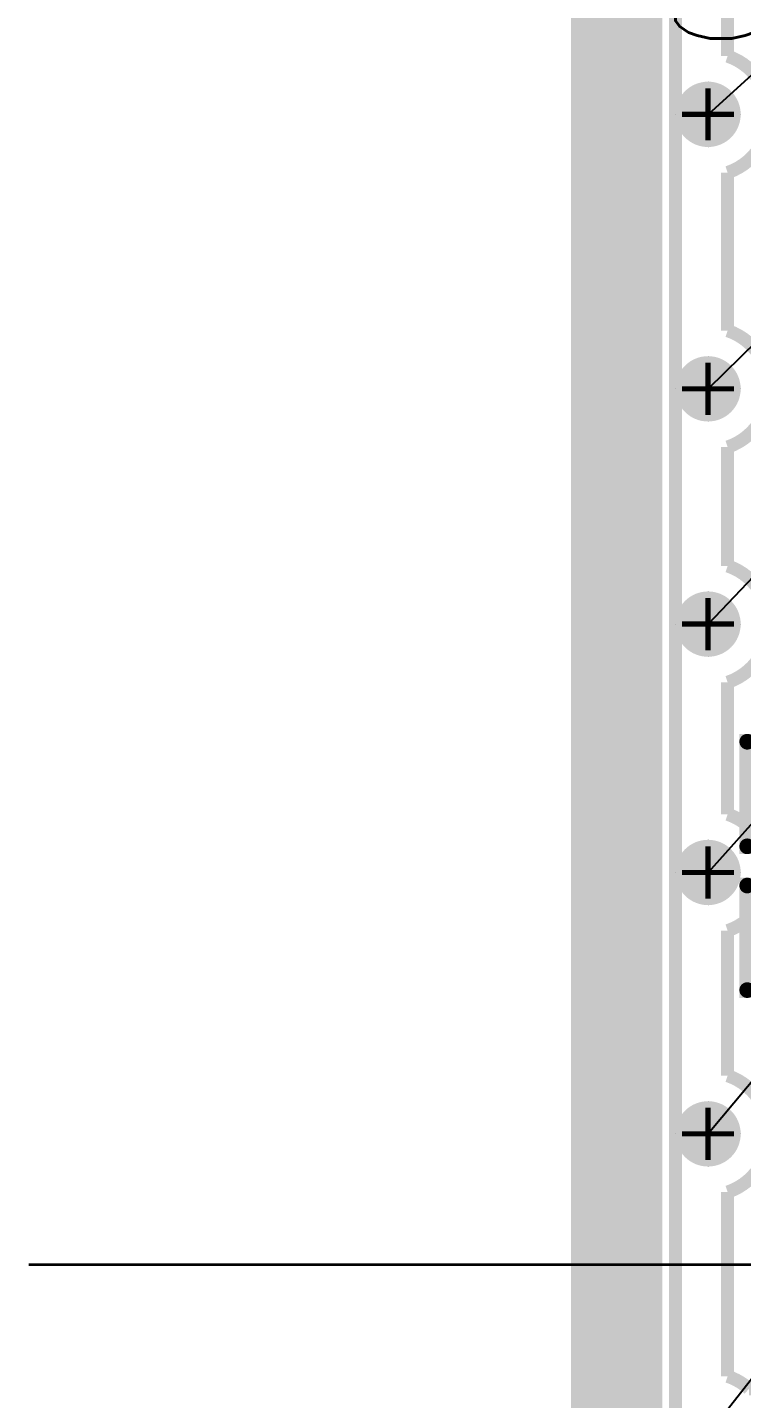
# Model space of a CAD drawing. Extents: x -1.33 to 3.2, y -3.63 to 2.02.
# Drawn here: x -1.325 to -1.052, y -0.051 to 0.473 of the extents above; entities that cross this region are included whole.
import ezdxf
from ezdxf.enums import TextEntityAlignment as Align

# ---------------------------------------------------------------- set-up
doc = ezdxf.new("R2010")
doc.units = 0
for name, pattern in [('SIG_0', [2, 1, 1]), ('SIG_52', [2, 1, 1]), ('TRMIDX_4096', [2, 1, 1])]:
    doc.linetypes.add(name, pattern=pattern)
for name, color, linetype in [('2D_LINE_125', 3, 'CONTINUOUS'), ('2D_LINE_126', 6, 'CONTINUOUS'), ('BOARD_OUTLINE_00', 254, 'CONTINUOUS'), ('DIMENSION1_122', 254, 'CONTINUOUS'), ('DIMENSION3_122', 254, 'CONTINUOUS'), ('DIMENSION5_122', 254, 'CONTINUOUS'), ('DRIL_PLTE_THRU_01', 16, 'CONTINUOUS'), ('DRIL_PLTE_THRU_02', 106, 'CONTINUOUS'), ('DRIL_PLTE_THRU_03', 255, 'CONTINUOUS'), ('DRIL_PLTE_THRU_04', 176, 'CONTINUOUS'), ('DRIL_SYMBOL', 254, 'CONTINUOUS'), ('LINK_00', 254, 'CONTINUOUS'), ('PADS_BOT', 5, 'CONTINUOUS'), ('PADS_INNER', 1, 'CONTINUOUS'), ('PADS_TOP', 1, 'CONTINUOUS'), ('PART_NAME_123', 255, 'CONTINUOUS'), ('PART_TOP_2DLINE_123', 255, 'CONTINUOUS'), ('POUR_OUTLINE_01', 1, 'CONTINUOUS'), ('POUR_OUTLINE_02', 112, 'CONTINUOUS'), ('POUR_OUTLINE_03', 222, 'CONTINUOUS'), ('POUR_OUTLINE_04', 5, 'CONTINUOUS'), ('POUR_VIATHERM_01', 1, 'CONTINUOUS'), ('POUR_VIATHERM_02', 112, 'CONTINUOUS'), ('POUR_VIATHERM_04', 5, 'CONTINUOUS'), ('VIAPTS', 34, 'CONTINUOUS')]:
    doc.layers.add(name, color=color, linetype=linetype)
doc.styles.add('W0$005', font='simplex', dxfattribs={"width": 0.75})

# ---------------------------------------------------------------- blocks, each defined once
blk = doc.blocks.new('BOARD_1')
at = {"layer": 'BOARD_OUTLINE_00', "const_width": 0.01}
blk.add_lwpolyline([(-0.04, 0), (2.56, 0), (2.56, 0.1), (2.65685, 0.19685), (2.65685, 1.45669), (2.56, 1.55354), (2.56, 2.1), (-0.04, 2.1)], close=True, dxfattribs=at)
blk = doc.blocks.new('DRAWING_9')
at = {"layer": '2D_LINE_125', "const_width": 0.035}
blk.add_lwpolyline([(-0.04, 0), (2.56, 0), (2.56, 0.1), (2.65685, 0.19685), (2.65685, 1.45669), (2.56, 1.55354), (2.56, 2.1), (-0.04, 2.1)], close=True, dxfattribs=at)
blk = doc.blocks.new('DRAWING_10')
at = {"layer": '2D_LINE_126', "const_width": 0.035}
blk.add_lwpolyline([(-0.04, 0), (2.56, 0), (2.56, 0.1), (2.65685, 0.19685), (2.65685, 1.45669), (2.56, 1.55354), (2.56, 2.1), (-0.04, 2.1)], close=True, dxfattribs=at)
blk = doc.blocks.new('D_2dfeghi_14')
at = {"layer": 'DIMENSION1_122', "linetype": 'TRMIDX_4096', "const_width": 0.001}
blk.add_lwpolyline([(-1.275, 0)], close=True, dxfattribs=at)
at = {"layer": 'DIMENSION3_122', "linetype": 'TRMIDX_4096', "const_width": 0.001}
blk.add_lwpolyline([(-1.275, 0), (-1.275, 0), (-1.275, 0)], close=True, dxfattribs=at)
at = {"layer": 'DIMENSION5_122', "linetype": 'TRMIDX_4096', "const_width": 0.001}
blk.add_lwpolyline([(-0.05, 0), (-1.325, 0)], dxfattribs=at)
blk = doc.blocks.new('D_2dfeghi_15')
at = {"layer": 'DIMENSION1_122', "linetype": 'TRMIDX_4096', "const_width": 0.001}
blk.add_lwpolyline([(-1.275, 0)], close=True, dxfattribs=at)
at = {"layer": 'DIMENSION3_122', "linetype": 'TRMIDX_4096', "const_width": 0.001}
blk.add_lwpolyline([(-1.275, 0), (-1.275, 0), (-1.275, 0)], close=True, dxfattribs=at)
at = {"layer": 'DIMENSION5_122', "linetype": 'TRMIDX_4096', "const_width": 0.001}
blk.add_lwpolyline([(-0.05, 0), (-1.325, 0)], dxfattribs=at)
blk = doc.blocks.new('POUR_OUTLINE_677')
at = {"layer": 'POUR_OUTLINE_01', "const_width": 0.005}
blk.add_lwpolyline([(-15.36565, -16.56621), (-15.36565, -16.55366, 0.198912), (-15.36638, -16.55189), (-15.45591, -16.46237, -0.198912), (-15.4625, -16.44646), (-15.4625, -15.925, 0.414214), (-15.465, -15.9225), (-18.015, -15.9225, 0.414214), (-18.0175, -15.925), (-18.0175, -17.975, 0.414214), (-18.015, -17.9775), (-15.465, -17.9775, 0.414214), (-15.4625, -17.975), (-15.4625, -17.9, -0.198912), (-15.45591, -17.88409), (-15.36638, -17.79456, 0.198912), (-15.36565, -17.79279), (-15.36565, -17.78025, 0.661266), (-15.36988, -17.77845, -2.350215), (-15.36988, -17.67037, 0.661266), (-15.36565, -17.66857), (-15.36565, -16.67789, 0.661266), (-15.36988, -16.67609, -2.350215), (-15.36988, -16.56801, 0.661266)], format="xyb", close=True, dxfattribs=at)
blk = doc.blocks.new('POUR_VIATHERM_1061')
at = {"layer": 'POUR_VIATHERM_01'}
for points in [[(-18.005, -17.8375), (-18.005, -17.8375)], [(-18.0175, -17.85), (-18.0175, -17.85)], [(-17.9925, -17.85), (-17.9925, -17.85)], [(-18.005, -17.8625), (-18.005, -17.8625)]]:
    blk.add_lwpolyline(points, dxfattribs=at)
blk = doc.blocks.new('POUR_VIATHERM_1063')
at = {"layer": 'POUR_VIATHERM_01'}
for points in [[(-18.005, -17.7375), (-18.005, -17.7375)], [(-18.0175, -17.75), (-18.0175, -17.75)], [(-17.9925, -17.75), (-17.9925, -17.75)], [(-18.005, -17.7625), (-18.005, -17.7625)]]:
    blk.add_lwpolyline(points, dxfattribs=at)
blk = doc.blocks.new('POUR_VIATHERM_1065')
at = {"layer": 'POUR_VIATHERM_01'}
for points in [[(-18.005, -17.6425), (-18.005, -17.6425)], [(-18.0175, -17.655), (-18.0175, -17.655)], [(-17.9925, -17.655), (-17.9925, -17.655)], [(-18.005, -17.6675), (-18.005, -17.6675)]]:
    blk.add_lwpolyline(points, dxfattribs=at)
blk = doc.blocks.new('POUR_VIATHERM_1066')
at = {"layer": 'POUR_VIATHERM_01'}
for points in [[(-18.005, -17.5525), (-18.005, -17.5525)], [(-18.0175, -17.565), (-18.0175, -17.565)], [(-17.9925, -17.565), (-17.9925, -17.565)], [(-18.005, -17.5775), (-18.005, -17.5775)]]:
    blk.add_lwpolyline(points, dxfattribs=at)
blk = doc.blocks.new('POUR_VIATHERM_1067')
at = {"layer": 'POUR_VIATHERM_01'}
for points in [[(-18.005, -17.4475), (-18.005, -17.4475)], [(-18.0175, -17.46), (-18.0175, -17.46)], [(-17.9925, -17.46), (-17.9925, -17.46)], [(-18.005, -17.4725), (-18.005, -17.4725)]]:
    blk.add_lwpolyline(points, dxfattribs=at)
blk = doc.blocks.new('POUR_HEADER_0')
for name in ['POUR_OUTLINE_677', 'POUR_VIATHERM_1067', 'POUR_VIATHERM_1066', 'POUR_VIATHERM_1065', 'POUR_VIATHERM_1063', 'POUR_VIATHERM_1061']:
    blk.add_blockref(name, (18, 18))
blk = doc.blocks.new('POUR_OUTLINE_4')
at = {"layer": 'POUR_OUTLINE_04', "const_width": 0.005}
blk.add_lwpolyline([(-15.36565, -16.56621), (-15.36565, -16.55366, 0.198912), (-15.36638, -16.55189), (-15.45591, -16.46237, -0.198912), (-15.4625, -16.44646), (-15.4625, -15.925, 0.414214), (-15.465, -15.9225), (-18.015, -15.9225, 0.414214), (-18.0175, -15.925), (-18.0175, -17.975, 0.414214), (-18.015, -17.9775), (-15.465, -17.9775, 0.414214), (-15.4625, -17.975), (-15.4625, -17.9, -0.198912), (-15.45591, -17.88409), (-15.36638, -17.79456, 0.198912), (-15.36565, -17.79279), (-15.36565, -17.78025, 0.661266), (-15.36988, -17.77845, -2.350215), (-15.36988, -17.67037, 0.661266), (-15.36565, -17.66857), (-15.36565, -16.67789, 0.661266), (-15.36988, -16.67609, -2.350215), (-15.36988, -16.56801, 0.661266)], format="xyb", close=True, dxfattribs=at)
blk = doc.blocks.new('POUR_VIATHERM_346')
at = {"layer": 'POUR_VIATHERM_04'}
for points in [[(-18.005, -17.8375), (-18.005, -17.8375)], [(-18.0175, -17.85), (-18.0175, -17.85)], [(-17.9925, -17.85), (-17.9925, -17.85)], [(-18.005, -17.8625), (-18.005, -17.8625)]]:
    blk.add_lwpolyline(points, dxfattribs=at)
blk = doc.blocks.new('POUR_VIATHERM_348')
at = {"layer": 'POUR_VIATHERM_04'}
for points in [[(-18.005, -17.7375), (-18.005, -17.7375)], [(-18.0175, -17.75), (-18.0175, -17.75)], [(-17.9925, -17.75), (-17.9925, -17.75)], [(-18.005, -17.7625), (-18.005, -17.7625)]]:
    blk.add_lwpolyline(points, dxfattribs=at)
blk = doc.blocks.new('POUR_VIATHERM_350')
at = {"layer": 'POUR_VIATHERM_04'}
for points in [[(-18.005, -17.6425), (-18.005, -17.6425)], [(-18.0175, -17.655), (-18.0175, -17.655)], [(-17.9925, -17.655), (-17.9925, -17.655)], [(-18.005, -17.6675), (-18.005, -17.6675)]]:
    blk.add_lwpolyline(points, dxfattribs=at)
blk = doc.blocks.new('POUR_VIATHERM_351')
at = {"layer": 'POUR_VIATHERM_04'}
for points in [[(-18.005, -17.5525), (-18.005, -17.5525)], [(-18.0175, -17.565), (-18.0175, -17.565)], [(-17.9925, -17.565), (-17.9925, -17.565)], [(-18.005, -17.5775), (-18.005, -17.5775)]]:
    blk.add_lwpolyline(points, dxfattribs=at)
blk = doc.blocks.new('POUR_VIATHERM_352')
at = {"layer": 'POUR_VIATHERM_04'}
for points in [[(-18.005, -17.4475), (-18.005, -17.4475)], [(-18.0175, -17.46), (-18.0175, -17.46)], [(-17.9925, -17.46), (-17.9925, -17.46)], [(-18.005, -17.4725), (-18.005, -17.4725)]]:
    blk.add_lwpolyline(points, dxfattribs=at)
blk = doc.blocks.new('POUR_HEADER_1')
for name in ['POUR_OUTLINE_4', 'POUR_VIATHERM_352', 'POUR_VIATHERM_351', 'POUR_VIATHERM_350', 'POUR_VIATHERM_348', 'POUR_VIATHERM_346']:
    blk.add_blockref(name, (18, 18))
blk = doc.blocks.new('POUR_OUTLINE_1921')
at = {"layer": 'POUR_OUTLINE_02', "const_width": 0.005}
blk.add_lwpolyline([(-15.36565, -17.63338), (-15.36565, -16.71308, -1.466646), (-15.40121, -16.51706), (-15.45591, -16.46237, -0.198912), (-15.4625, -16.44646), (-15.4625, -15.9225), (-18.0175, -15.9225), (-18.0175, -17.9775), (-15.4625, -17.9775), (-15.4625, -17.9, -0.198912), (-15.45591, -17.88409), (-15.40121, -17.82939, -1.466646)], format="xyb", close=True, dxfattribs=at)
blk = doc.blocks.new('POUR_VIATHERM_2287')
at = {"layer": 'POUR_VIATHERM_02'}
for points in [[(-18.005, -17.8375), (-18.005, -17.8375)], [(-18.0175, -17.85), (-18.0175, -17.85)], [(-17.9925, -17.85), (-17.9925, -17.85)], [(-18.005, -17.8625), (-18.005, -17.8625)]]:
    blk.add_lwpolyline(points, dxfattribs=at)
blk = doc.blocks.new('POUR_VIATHERM_2289')
at = {"layer": 'POUR_VIATHERM_02'}
for points in [[(-18.005, -17.7375), (-18.005, -17.7375)], [(-18.0175, -17.75), (-18.0175, -17.75)], [(-17.9925, -17.75), (-17.9925, -17.75)], [(-18.005, -17.7625), (-18.005, -17.7625)]]:
    blk.add_lwpolyline(points, dxfattribs=at)
blk = doc.blocks.new('POUR_VIATHERM_2291')
at = {"layer": 'POUR_VIATHERM_02'}
for points in [[(-18.005, -17.6425), (-18.005, -17.6425)], [(-18.0175, -17.655), (-18.0175, -17.655)], [(-17.9925, -17.655), (-17.9925, -17.655)], [(-18.005, -17.6675), (-18.005, -17.6675)]]:
    blk.add_lwpolyline(points, dxfattribs=at)
blk = doc.blocks.new('POUR_VIATHERM_2292')
at = {"layer": 'POUR_VIATHERM_02'}
for points in [[(-18.005, -17.5525), (-18.005, -17.5525)], [(-18.0175, -17.565), (-18.0175, -17.565)], [(-17.9925, -17.565), (-17.9925, -17.565)], [(-18.005, -17.5775), (-18.005, -17.5775)]]:
    blk.add_lwpolyline(points, dxfattribs=at)
blk = doc.blocks.new('POUR_VIATHERM_2293')
at = {"layer": 'POUR_VIATHERM_02'}
for points in [[(-18.005, -17.4475), (-18.005, -17.4475)], [(-18.0175, -17.46), (-18.0175, -17.46)], [(-17.9925, -17.46), (-17.9925, -17.46)], [(-18.005, -17.4725), (-18.005, -17.4725)]]:
    blk.add_lwpolyline(points, dxfattribs=at)
blk = doc.blocks.new('POUR_HEADER_2')
for name in ['POUR_OUTLINE_1921', 'POUR_VIATHERM_2293', 'POUR_VIATHERM_2292', 'POUR_VIATHERM_2291', 'POUR_VIATHERM_2289', 'POUR_VIATHERM_2287']:
    blk.add_blockref(name, (18, 18))
blk = doc.blocks.new('POUR_OUTLINE_1392')
at = {"layer": 'POUR_OUTLINE_03', "const_width": 0.005}
blk.add_lwpolyline([(-17.9975, -17.38727), (-17.9975, -17.43773, -0.718424), (-17.9975, -17.48227), (-17.9975, -17.54273, -0.718424), (-17.9975, -17.58727), (-17.9975, -17.63273, -0.718424), (-17.9975, -17.67727), (-17.9975, -17.72773, -0.718424), (-17.9975, -17.77227), (-17.9975, -17.82773, -0.718424), (-17.9975, -17.87227), (-17.9975, -17.94273, -0.10183), (-17.98932, -17.9475), (-17.92068, -17.9475, -0.382552), (-17.88932, -17.9475), (-17.82068, -17.9475, -0.382552), (-17.78932, -17.9475), (-17.73068, -17.9475, -0.382552), (-17.69932, -17.9475), (-17.64068, -17.9475, -0.382552), (-17.60932, -17.9475), (-17.55068, -17.9475, -0.382552), (-17.51932, -17.9475), (-17.46068, -17.9475, -0.382552)], format="xyb", dxfattribs=at)
blk = doc.blocks.new('POUR_HEADER_3')
blk.add_blockref('POUR_OUTLINE_1392', (18, 15.915))
blk = doc.blocks.new('SMOOTH_0$006')
at = {"const_width": 0.003}
blk.add_lwpolyline([(-0.0015, 0, 1), (0.0015, 0, 1)], format="xyb", close=True, dxfattribs=at)
blk = doc.blocks.new('PART_BODY_TOP_24')
at = {"layer": 'PART_TOP_2DLINE_123', "const_width": 0.006}
blk.add_lwpolyline([(-0.05, -0.02), (0.05, -0.02), (0.05, 0.02), (-0.05, 0.02)], close=True, dxfattribs=at)
at = {"layer": 'PART_TOP_2DLINE_123'}
for p in [(-0.05, 0.02), (0.05, 0.02), (-0.05, -0.02), (0.05, -0.02)]:
    blk.add_blockref('SMOOTH_0$006', p, dxfattribs=at)
blk = doc.blocks.new('DRIL_HOLE_0')
blk.add_lwpolyline([(0, 0, 1), (0, 0, 1)], format="xyb", close=True)
blk = doc.blocks.new('PAD_10')
blk.add_lwpolyline([(0, 0, 1), (0, 0, 1)], format="xyb", close=True)
blk = doc.blocks.new('PAD_12')
at = {"const_width": 0.028}
blk.add_lwpolyline([(-0.014, 0), (0.014, 0)], dxfattribs=at)
blk = doc.blocks.new('STK_TOP_8')
at = {"layer": 'DRIL_PLTE_THRU_01'}
blk.add_blockref('DRIL_HOLE_0', (0, 0), dxfattribs=at)
at = {"layer": 'DRIL_PLTE_THRU_02'}
blk.add_blockref('DRIL_HOLE_0', (0, 0), dxfattribs=at)
at = {"layer": 'DRIL_PLTE_THRU_03'}
blk.add_blockref('DRIL_HOLE_0', (0, 0), dxfattribs=at)
at = {"layer": 'DRIL_PLTE_THRU_04'}
blk.add_blockref('DRIL_HOLE_0', (0, 0), dxfattribs=at)
at = {"layer": 'PADS_BOT'}
blk.add_blockref('PAD_10', (0, 0), dxfattribs=at)
at = {"layer": 'PADS_INNER'}
blk.add_blockref('PAD_10', (0, 0), dxfattribs=at)
at = {"layer": 'PADS_TOP'}
blk.add_blockref('PAD_12', (0, 0), dxfattribs=at)
blk = doc.blocks.new('SYM_TOP_6')
for name, p in [('PART_BODY_TOP_24', (0, 0)), ('STK_TOP_8', (-0.0255, 0)), ('STK_TOP_8', (0.0255, 0))]:
    blk.add_blockref(name, p)
blk = doc.blocks.new('PART_TOP_66')
blk.add_blockref('SYM_TOP_6', (0, 0))
at = {"layer": 'PART_NAME_123', "style": 'W0$005', "width": 0.75}
blk.add_text('C64', height=0.035, rotation=-90, dxfattribs=at).set_placement((0.075, 0.005), align=Align.MIDDLE_CENTER)
blk = doc.blocks.new('PART_TOP_69')
blk.add_blockref('SYM_TOP_6', (0, 0))
at = {"layer": 'PART_NAME_123', "style": 'W0$005', "width": 0.75}
blk.add_text('C67', height=0.035, dxfattribs=at).set_placement((0.095, -0.005), align=Align.MIDDLE_CENTER)
blk = doc.blocks.new('PART_TOP_70')
blk.add_blockref('SYM_TOP_6', (0, 0))
at = {"layer": 'PART_NAME_123', "style": 'W0$005', "width": 0.75}
blk.add_text('C68', height=0.035, dxfattribs=at).set_placement((0.095, -0.005), align=Align.MIDDLE_CENTER)
blk = doc.blocks.new('DRIL_SYMBOL_0$012')
at = {"layer": 'DRIL_SYMBOL', "const_width": 0.002}
for points in [[(0, -0.01), (0, 0.01)], [(-0.01, 0), (0.01, 0)]]:
    blk.add_lwpolyline(points, dxfattribs=at)
blk = doc.blocks.new('DRIL_HOLE_0$012')
at = {"const_width": 0.006}
blk.add_lwpolyline([(-0.003, 0, 1), (0.003, 0, 1)], format="xyb", close=True, dxfattribs=at)
blk.add_blockref('DRIL_SYMBOL_0$012', (0, 0))
blk = doc.blocks.new('PAD_66')
at = {"const_width": 0.0125}
blk.add_lwpolyline([(0, -0.00625, 1), (0, 0.00625, 1)], format="xyb", close=True, dxfattribs=at)
blk = doc.blocks.new('STK_TOP_3')
at = {"layer": 'DRIL_PLTE_THRU_01'}
blk.add_blockref('DRIL_HOLE_0$012', (0, 0), dxfattribs=at)
at = {"layer": 'DRIL_PLTE_THRU_02'}
blk.add_blockref('DRIL_HOLE_0$012', (0, 0), dxfattribs=at)
at = {"layer": 'DRIL_PLTE_THRU_03'}
blk.add_blockref('DRIL_HOLE_0$012', (0, 0), dxfattribs=at)
at = {"layer": 'DRIL_PLTE_THRU_04'}
blk.add_blockref('DRIL_HOLE_0$012', (0, 0), dxfattribs=at)
at = {"layer": 'PADS_BOT'}
blk.add_blockref('PAD_66', (0, 0), dxfattribs=at)
at = {"layer": 'PADS_INNER'}
blk.add_blockref('PAD_66', (0, 0), dxfattribs=at)
at = {"layer": 'PADS_TOP'}
blk.add_blockref('PAD_66', (0, 0), dxfattribs=at)
blk = doc.blocks.new('SYM_TOP_1')
blk.add_blockref('STK_TOP_3', (0, 0))

msp = doc.modelspace()

# ---------------------------------------------------------------- linework, layer by layer
at = {"layer": 'LINK_00', "linetype": 'SIG_0'}
for q in [(-1.065, -0.065), (-1.065, 0.05), (-1.065, 0.15), (-1.065, 0.245), (-1.065, 0.335), (-1.065, 0.44)]:
    msp.add_line((0.28, 1.655), q, dxfattribs=at)

# ---------------------------------------------------------------- block references
for name, p in [('DRAWING_9', (-1.06, -0.1)), ('DRAWING_10', (-1.06, -0.1)), ('BOARD_1', (-1.06, -0.1)), ('D_2dfeghi_15', (0, 0)), ('PART_TOP_70', (-1, 0.18)), ('PART_TOP_69', (-1, 0.125)), ('D_2dfeghi_14', (0, 0))]:
    msp.add_blockref(name, p)
at = {"linetype": 'SIG_0'}
for name in ['POUR_HEADER_0', 'POUR_HEADER_1', 'POUR_HEADER_2']:
    msp.add_blockref(name, (-1.06, -0.1), dxfattribs=at)
at = {"linetype": 'SIG_52'}
msp.add_blockref('POUR_HEADER_3', (-1.06, 1.985), dxfattribs=at)
at = {"rotation": 180}
msp.add_blockref('PART_TOP_66', (-0.985, 0.505), dxfattribs=at)
at = {"layer": 'VIAPTS', "linetype": 'SIG_0'}
for p in [(-1.065, 0.44), (-1.065, 0.335), (-1.065, 0.245), (-1.065, 0.15), (-1.065, 0.05)]:
    msp.add_blockref('SYM_TOP_1', p, dxfattribs=at)

doc.saveas('drawing.dxf')
